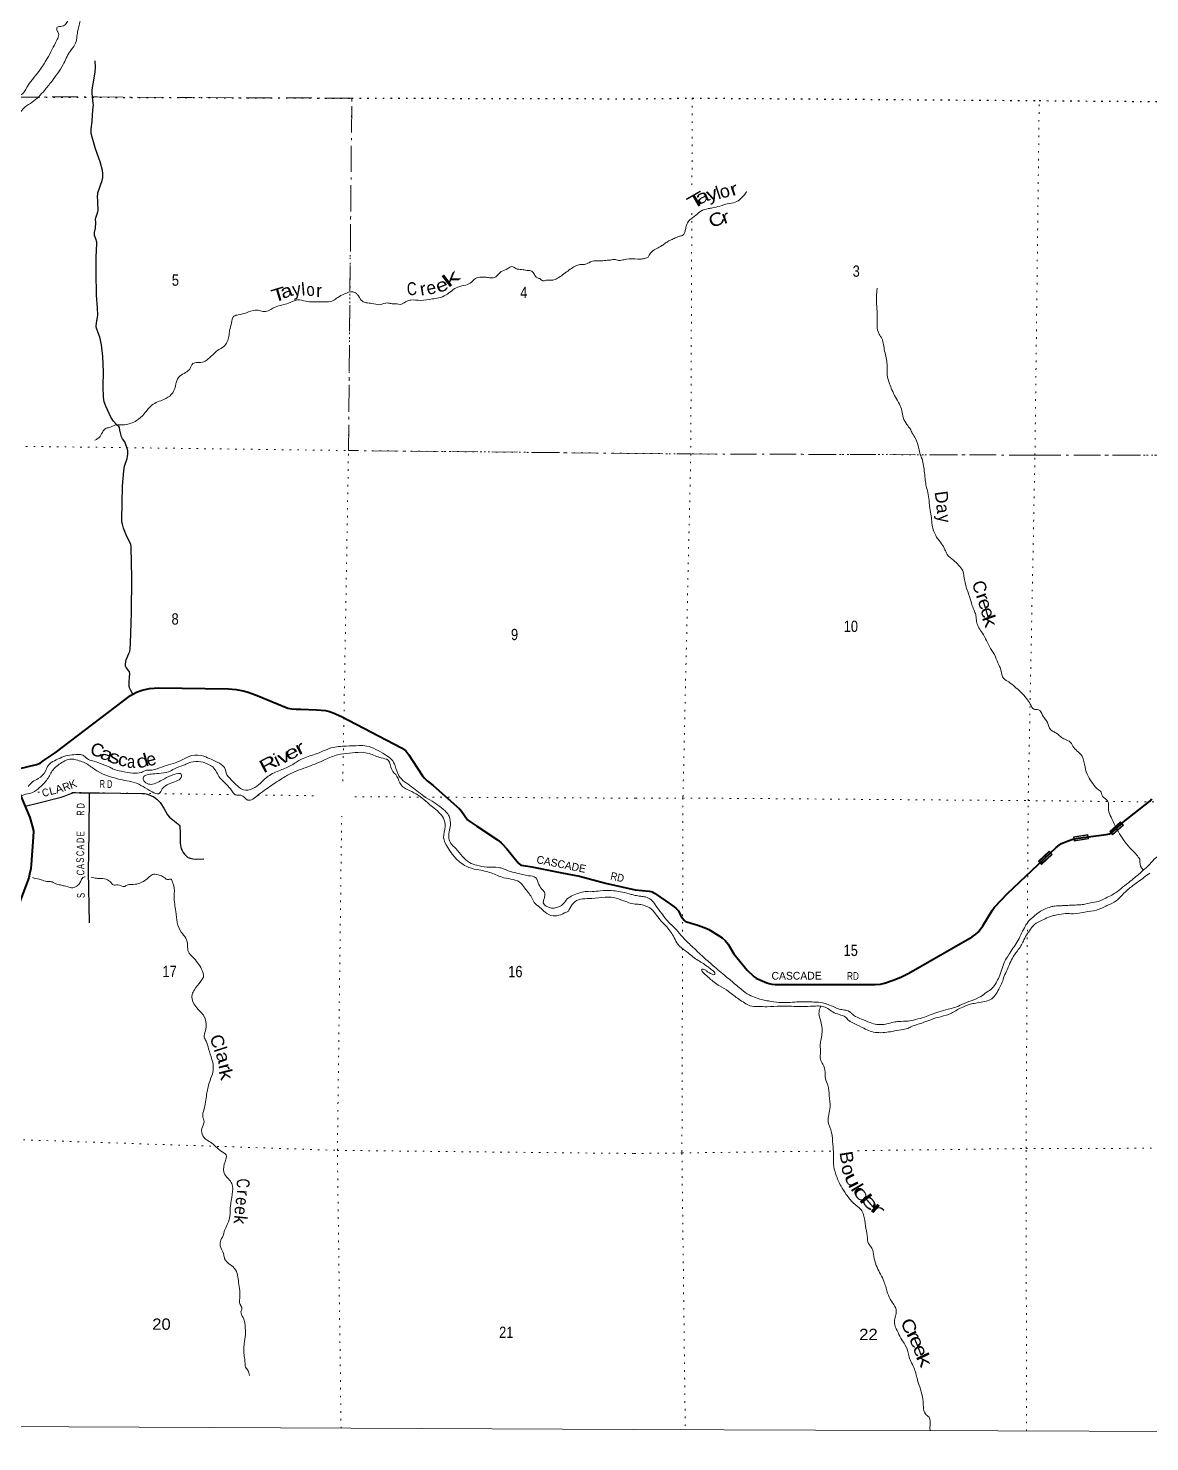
# Model space of a CAD drawing. Header units: feet. Extents: x -244583 to 4, y 367440 to 553773.
# Drawn here: x -101079 to -83724, y 367440 to 389306 of the extents above; entities that cross this region are included whole.
import ezdxf
from ezdxf.enums import TextEntityAlignment as Align

# ---------------------------------------------------------------- set-up
doc = ezdxf.new("R2010")
doc.units = ezdxf.units.FT
doc.header["$LTSCALE"] = 80
doc.linetypes.add('DOT_DASHED', pattern=[7.7, 5, -1.2, 0.3, -1.2])
doc.linetypes.add('DOTTED', pattern=[1.5, 0.3, -1.2])
for name, color, linetype, lineweight in [('26', 7, 'Continuous', 40), ('29', 7, 'Continuous', 25), ('39', 7, 'Continuous', 13), ('4', 7, 'Continuous', 13), ('44', 7, 'DOT_DASHED', 13), ('6', 7, 'DOTTED', 25), ('61', 7, 'Continuous', 13), ('7', 7, 'DOTTED', 13)]:
    doc.layers.add(name, color=color, linetype=linetype, lineweight=lineweight)
for name, color, linetype in [('27', 7, 'Continuous'), ('30', 7, 'Continuous'), ('41', 7, 'Continuous')]:
    doc.layers.add(name, color=color, linetype=linetype)

msp = doc.modelspace()

# ---------------------------------------------------------------- linework, layer by layer
at = {"layer": '26'}
for points in [[(-101359.83, 377820.75), (-100950.1, 377917.36), (-100892.63, 377939.61), (-100846.57, 377970.87), (-100661.52, 378096.33), (-99497.27, 378983.92), (-99405.93, 379037.61), (-99314.69, 379066.95), (-99201.85, 379091.02), (-99057.92, 379102.72), (-97982.07, 379087.62), (-97862.74, 379076.87), (-97752.26, 379056.96), (-97674.35, 379036.03), (-97537.03, 378984), (-97060.52, 378789.4), (-97000.22, 378778.36), (-96931.79, 378770.55), (-96863.03, 378770.88), (-96618.85, 378762.31), (-96481.23, 378750.13), (-96415.23, 378735.96), (-96358.78, 378715.57), (-96230.31, 378661.29), (-95300.68, 378175.2), (-95234.74, 378128.07), (-95187.64, 378068.38), (-95131.31, 377980.89), (-94980.43, 377742.82), (-94945.88, 377703.94), (-94908.2, 377666.24), (-94810.46, 377591.49), (-94404.27, 377231.11), (-94372.62, 377192.8), (-94279.13, 377062.46), (-94247.28, 377036.33), (-94134.83, 376963.95), (-93818.15, 376750.46), (-93760.62, 376706.45), (-93744.92, 376687.6), (-93674.31, 376609.5), (-93538.76, 376448.41), (-93487.46, 376386), (-93456.06, 376360.87), (-93444.84, 376358.5), (-93287.63, 376334.65), (-92823.57, 376241.18), (-92548.32, 376187.58), (-92145.69, 376082.36), (-91685.84, 375979.3)], [(-101359.83, 377820.75), (-101053.79, 377095.68), (-101016.82, 376965.93), (-100999.72, 376888.33), (-101000.5, 376793.93), (-101035.35, 376367.76), (-101037.4, 376310.25), (-101057.09, 376222.44), (-101071.95, 376162.59), (-101530.86, 374963.88)], [(-89358.15, 374513.44), (-87973.02, 374512.55), (-87891.33, 374518.58), (-87828.54, 374535.71), (-87695.69, 374580.97), (-87577.42, 374627.09), (-87450.31, 374690.09), (-86469.74, 375249.9), (-86414.04, 375290.51), (-86379.8, 375324.78), (-86306.66, 375418.34), (-86164.82, 375659.82), (-86128.37, 375707.97), (-85924.52, 375918.52), (-85170.85, 376631.89), (-85123.2, 376667.81), (-85087.06, 376692.56), (-84984.11, 376735.44), (-84912.03, 376759.18), (-84832.25, 376776.61), (-84399.48, 376833.6), (-84345.09, 376844.85), (-84308.94, 376865.79), (-84249.28, 376915.22), (-84135.19, 377025.45), (-83724.31, 377349.49), (-83693.48, 377384.54)], [(-91685.84, 375979.3), (-91468.49, 375957.23), (-91443.76, 375953.43), (-91423.78, 375946.76), (-91406.66, 375938.2), (-91385.73, 375926.78), (-91141.44, 375755.59)], [(-91141.44, 375755.59), (-91081.81, 375716.9), (-91055.13, 375695.11), (-91035.2, 375675.02), (-91017.12, 375651.23), (-90985.39, 375587.36), (-90955.29, 375537.96), (-90929.61, 375506.55), (-90915.34, 375494.18), (-90903.45, 375487.6), (-90803.01, 375458.29)], [(-90803.01, 375458.29), (-90732.19, 375437.63), (-90605.24, 375391.38), (-90546.26, 375364.73), (-90492.73, 375334.51), (-90338.89, 375233.38), (-90296.02, 375193.34), (-90249.47, 375136.29), (-90158.44, 374990), (-89952.62, 374735.54), (-89866.12, 374649.91), (-89846.14, 374631.83), (-89815.7, 374612.79), (-89760.03, 374586.32), (-89650.18, 374538.55), (-89614.04, 374527.13), (-89574.08, 374517.61), (-89522.31, 374513.55), (-89358.15, 374513.44)]]:
    msp.add_lwpolyline(points, dxfattribs=at)
at = {"layer": '29'}
for points in [[(-100064.88, 388502.01), (-100046.16, 388599.48), (-100045.22, 388626.57), (-100038.93, 388700.65), (-100043.37, 388802.46)], [(-99462.77, 379004.2), (-99498.71, 379074.3), (-99511.36, 379105.02), (-99514.88, 379128.92), (-99517.4, 379197.73), (-99511.86, 379266.36), (-99508.55, 379324.93), (-99513.17, 379352.54), (-99525.74, 379369.8), (-99563.02, 379419.15), (-99574.6, 379439.26), (-99576.21, 379461.9), (-99570.98, 379507.92), (-99562.42, 379538.44), (-99524, 379632.64), (-99505.95, 379666.91), (-99500.53, 379704.85), (-99498.29, 379791.83), (-99479.83, 380264.61), (-99478.1, 380802.47), (-99485.96, 381271.79), (-99486.08, 381296.6), (-99490.91, 381322.45), (-99562.39, 381469.62), (-99603.52, 381574.84), (-99621.31, 381636.73), (-99628.81, 381668.79), (-99630.02, 381699.61), (-99618.57, 382221.07), (-99601.17, 382461.33), (-99589.53, 382531.85), (-99548.51, 382652.28), (-99540.29, 382718.52), (-99539.93, 382767.36), (-99551.13, 382819.7), (-99571.8, 382879.27), (-99583.65, 382906.42), (-99621.59, 382957.01), (-99634.03, 382987.82), (-99663.14, 383090.71), (-99669.31, 383128.12), (-99675.79, 383143.1), (-99708.31, 383166.59), (-99720.67, 383179.8), (-99760.71, 383226.21), (-99803.04, 383290.81), (-99880.08, 383460.34), (-99901.63, 383529.75), (-99913.39, 383598.58), (-99917.87, 383762.48), (-99912.89, 383988.85), (-99926.93, 384230.75), (-99946.08, 384408.17), (-99970.29, 384525.25), (-99994.52, 384593.25), (-100022.69, 384664.37), (-100028.71, 384691.06), (-100025.36, 384751.66), (-100007.35, 384836.19), (-100002.81, 384866.73), (-100006.17, 384981.76), (-100024.06, 385178.31), (-100026.43, 385530.21), (-100027.2, 385770.87), (-100017.26, 385972.47), (-100020.16, 385999.22), (-100033.18, 386050.06), (-100051.58, 386100.75), (-100055.84, 386121.33), (-100053.39, 386147.72), (-100039.72, 386211.98), (-100031.66, 386302.8), (-100037.13, 386353.69), (-100034.19, 386371.61), (-100001, 386467.52), (-99999.37, 386486.11), (-100004.6, 386615.64), (-100006.42, 386716.85), (-100004, 386734.94), (-100001, 386758.4), (-99934.57, 386953.83), (-99925.11, 386996.89), (-99923.3, 387060.13), (-99929.18, 387107.39), (-99966.67, 387240.8), (-100036.93, 387441.4), (-100089.49, 387622.52), (-100103.98, 387676.22), (-100107.72, 387711.9), (-100105.79, 387752.11), (-100092.23, 387865.25), (-100085.8, 387974.3), (-100073.27, 388089.97), (-100071.46, 388118.88), (-100075.07, 388147.78), (-100085.95, 388243.25), (-100091.33, 388303.17), (-100089.53, 388342.91), (-100082.75, 388388.78), (-100064.88, 388502.01)], [(-101127.39, 377270.06), (-100917.56, 377321.57), (-100570.27, 377413.03), (-100521.32, 377426.58), (-100448.15, 377456.86), (-100386.86, 377480.2), (-100375.78, 377482.42), (-100349.72, 377481.31), (-100285.41, 377480.76), (-99973.85, 377476.88), (-99318.19, 377468.12), (-99280.75, 377466.33), (-99252.64, 377462.96), (-99232.83, 377457.64), (-99196.99, 377444.64), (-99134.5, 377417.9), (-99086.78, 377381.4), (-99037.56, 377326.79), (-98982.95, 377238.64), (-98922.61, 377136.21), (-98893.46, 377103.16), (-98843.52, 377059.65), (-98762.11, 376997.2), (-98745.3, 376978.5), (-98734.65, 376960.19), (-98726.82, 376856.89), (-98726.25, 376699.15), (-98716.4, 376638.83), (-98710.98, 376613.53), (-98698.42, 376587.32), (-98680.26, 376557.52), (-98658.58, 376530.42), (-98644.13, 376512.35), (-98613.86, 376484.35), (-98577.28, 376467.18), (-98531.64, 376458.28), (-98479.71, 376454.54), (-98362.07, 376456.58)], [(-100136.33, 377478.9), (-100142.15, 376863.71), (-100149.33, 376261.26), (-100136.46, 375468.29)]]:
    msp.add_lwpolyline(points, dxfattribs=at)
at = {"layer": '39'}
for points in [[(-101967.19, 387545.85), (-101829.32, 387723.98), (-101694.34, 387841.47), (-101567.12, 387981.31), (-101453.83, 388135.5), (-101402.19, 388215.7), (-101346.51, 388295.84), (-101303.82, 388315.49), (-101251.49, 388302.64), (-101185.13, 388283.53), (-101123.53, 388353.48), (-100905.14, 388653.88), (-100787.4, 388836.33), (-100708.58, 388980.88), (-100640.03, 389113.43), (-100608.67, 389187.84), (-100610.07, 389230.33), (-100633.75, 389269.09), (-100630.97, 389321.63), (-100553.98, 389338.79), (-100490.78, 389380.4), (-100457.57, 389442.64), (-100425.19, 389587.83), (-100341.46, 389792.99), (-100209.12, 390007.6), (-100119.88, 390174.25), (-100028.27, 390365.15), (-99949.8, 390485.43), (-99895.76, 390591.89), (-99838.5, 390641.67), (-99719.47, 390773.53), (-99619.76, 390966.34), (-99530.17, 391157.26), (-99459.13, 391322.14), (-99416.62, 391469.21), (-99405.37, 391689.52), (-99501.78, 392006.36), (-99575.97, 392183.34), (-99601.32, 392246.38), (-99625.34, 392260.87), (-99671.99, 392247.35), (-99702.15, 392255.85), (-99727.35, 392329.01), (-99734.29, 392407.98), (-99732.61, 392525.27), (-99721.59, 392729.4), (-99705.92, 392975.94), (-99661.18, 393418.27), (-99644.55, 393731.54), (-99619.84, 394044.71), (-99561.13, 394335.16), (-99543.88, 394551.34), (-99522.88, 394607.68), (-99499.44, 394692.31), (-99480.27, 394621.26), (-99435.65, 394634.81), (-99400.13, 394717.25), (-99383.07, 394779.72), (-99392.64, 394816.25), (-99418.08, 394873.23), (-99376.79, 394935.37), (-99286.2, 395055.49), (-99217.89, 395171.86), (-99077.53, 395382.32), (-98869.62, 395796.13), (-98583.44, 396316.07), (-98412.72, 396671.73), (-98233.49, 397057.62), (-97991.46, 397456.81), (-97761.04, 397750.98), (-97543.52, 397990.72), (-97311.99, 398222.18), (-97238.43, 398281.85), (-97205.36, 398333.99), (-97227.29, 398494.07), (-97246.94, 398672.33), (-97274.91, 398692.93), (-97343.13, 398724.2), (-97356.27, 398793.15), (-97314.58, 398883.6), (-97195.37, 399027.6), (-96999.01, 399200.88), (-96827.98, 399297.65), (-96665.84, 399337.91), (-96522.45, 399337.98), (-96471.51, 399369.64), (-96404.97, 399362.66), (-96344.75, 399337.57), (-96257.9, 399338.41), (-96157.32, 399310.74), (-96087.38, 399259.22)], [(-104464.28, 378923.31), (-104494.78, 379049.13), (-104509.25, 379166.64), (-104499.1, 379310.1), (-104495.92, 379390.96), (-104517.49, 379435.75), (-104539.76, 379432.01), (-104556.72, 379375.61), (-104561.2, 379345.33), (-104575.54, 379331.37), (-104588.91, 379384.14), (-104579.96, 379444.7), (-104542.4, 379529.13), (-104502.28, 379649.94), (-104479.03, 379722.43), (-104460.05, 379918.36), (-104456.19, 380045.73), (-104423.81, 380190.92), (-104386.1, 380285.46), (-104366.38, 380392.39), (-104349.09, 380471.04), (-104311.59, 380551.43), (-104286.19, 380631.98), (-104262.29, 380748.97), (-104238.16, 380882.13), (-104193.66, 381027.14), (-104136.87, 381184.13), (-104096.82, 381300.89), (-103986.55, 381525.92), (-103936.37, 381644.56), (-103847.48, 381786.95), (-103764.94, 381909.2), (-103630.96, 382097.5), (-103545.62, 382274.32), (-103461.33, 382517.9), (-103371.25, 382743.2), (-103316.42, 382904.25), (-103274.23, 383029.08), (-103265.67, 383202.9), (-103274.15, 383455.84), (-103273.78, 383621.69), (-103245.4, 383768.95), (-103213.98, 383847.4), (-103150.25, 383925.41), (-103120.64, 384018.04), (-103123.61, 384232.48), (-103113.23, 384673.26), (-103116.28, 384881.63), (-103069.86, 385160.11), (-103019.84, 385408.2), (-102944.89, 385704.5), (-102848.69, 385933.76), (-102686.4, 386265.27), (-102537.62, 386499.88), (-102368.73, 386728.15), (-102147.67, 386933.45), (-101948.76, 387143.11), (-101795.03, 387300.79), (-101639.07, 387472.6), (-101462.4, 387680.54), (-101338.99, 387836.62), (-101230.05, 387968.62), (-101131.45, 388084.58), (-101017.24, 388161.9), (-100828.81, 388345.41), (-100715.72, 388485.44), (-100540.34, 388743.96), (-100434.48, 388942.75), (-100356.13, 389054.95), (-100314.85, 389256.64), (-100284.81, 389379.61), (-100229.89, 389546.73), (-100153.53, 389660.98), (-100056.79, 389787.08), (-99963.81, 389933.46), (-99868.4, 390108.12), (-99774.22, 390337.41), (-99674.65, 390520.1), (-99566.6, 390731), (-99460.51, 390945.96), (-99390.76, 391161.43), (-99326.81, 391395.17), (-99256.89, 391622.77), (-99241.95, 391818.76), (-99269.82, 391987.01), (-99331.01, 392084.93), (-99431.34, 392270.35), (-99480.83, 392479.36), (-99505.34, 392740.6), (-99494.57, 393068.11), (-99461.22, 393280.03)], [(-91645.61, 385736.1), (-91577.37, 385738.38), (-91528.75, 385750.07), (-91496.31, 385759.88), (-91467.66, 385798.05), (-91428.77, 385850.27), (-91353.53, 385898.12), (-91274.26, 385943.91), (-91221.35, 385981.85), (-91164.44, 386015.71), (-91099.45, 386047.48), (-91038.53, 386077.26), (-90989.88, 386090.97), (-90947.28, 386106.76), (-90922.71, 386140.91), (-90908.1, 386191.34), (-90891.27, 386261.96), (-90868.59, 386310.29), (-90805.37, 386370.38), (-90754.46, 386410.37), (-90670.97, 386476.34), (-90555.37, 386515.73), (-90488.55, 386527.26), (-90379.14, 386554.57), (-90223.07, 386597.64), (-90111.63, 386624.94), (-90038.29, 386686.96), (-89995.43, 386731.06), (-89962.64, 386779.3)], [(-91645.61, 385736.1), (-91823.18, 385734.67), (-91898.15, 385717.49), (-91944.65, 385714.08), (-92007.01, 385731.11), (-92067.75, 385719.8), (-92120.31, 385716.47), (-92209.26, 385709.6), (-92290.03, 385710.7), (-92405.58, 385679.92), (-92470.6, 385652.49), (-92511.01, 385651.02), (-92575.74, 385643.81), (-92653.05, 385604.42), (-92730.56, 385550.87), (-92810.17, 385491.28), (-92887.66, 385439.75), (-92962.8, 385410.43), (-93063.81, 385407.77), (-93114.44, 385398.35), (-93164.42, 385433.41), (-93208.63, 385448.17), (-93246.27, 385499.25), (-93285.95, 385548.34), (-93364.52, 385561.54), (-93441.1, 385572.7), (-93535.76, 385590.18), (-93595.93, 385619.31), (-93656.97, 385587.79), (-93758.59, 385542.65), (-93842.54, 385462.9), (-93933.66, 385445.94), (-94014.28, 385457.15), (-94070.84, 385455.9), (-94155.93, 385436.84), (-94221.42, 385377.06), (-94304.84, 385333.7), (-94430.49, 385303.05), (-94614.01, 385180.16), (-94729.77, 385135.22), (-94824.93, 385118.32), (-95009.02, 385096.56), (-95158.37, 385102.64), (-95219.2, 385085.27), (-95300.67, 385037.84), (-95399.51, 385045.26), (-95462.11, 385046.11), (-95516.48, 385056.97), (-95640.05, 385030.34), (-95760.93, 385050.19), (-95849.65, 385059.5), (-95907.89, 385082.54), (-95969.28, 385166.3), (-96001.06, 385203.14), (-96055.23, 385228.15), (-96186.97, 385195.57), (-96288.71, 385142.35), (-96360.1, 385092.76), (-96566.34, 385075.35), (-96782.32, 385082.34), (-96911.25, 385104.33), (-97049.31, 385053.63), (-97258.18, 384993.78), (-97325.36, 384956.27), (-97408.61, 384925.04), (-97565.81, 384947.42), (-97703.74, 384904.8), (-97829.39, 384874.16), (-97896.37, 384850.8), (-97934.2, 384748.17), (-97962.08, 384635.28), (-97975.56, 384540.41), (-98050.49, 384385.69), (-98152.41, 384320.34), (-98201.54, 384274.49), (-98295.64, 384190.82), (-98360.89, 384147.22), (-98462.02, 384136.46), (-98530.93, 384119.2), (-98580.61, 384034.93), (-98643.99, 383981.19), (-98735.69, 383923.79), (-98789.65, 383823.39), (-98800.53, 383768.93), (-98864.98, 383640.37), (-98981.18, 383565.1), (-99164.21, 383476.58), (-99283.26, 383342.69), (-99403.93, 383237.14), (-99588.63, 383172.92), (-99728.01, 383170.78)], [(-87940.61, 385284.65), (-87952.65, 385074.45), (-87941.86, 384928.75), (-87941.33, 384766.96), (-87940.23, 384665.84), (-87908.75, 384572.53), (-87880.85, 384527.79), (-87859.01, 384485.12), (-87839.69, 384387.88), (-87820.4, 384286.59), (-87797.09, 384183.24), (-87787.97, 384075.98), (-87785.16, 383942.48), (-87752.04, 383806.69), (-87712.46, 383713.31), (-87658.92, 383599.57), (-87597.24, 383491.83), (-87559.77, 383390.38), (-87538.52, 383283.01), (-87482.9, 383175.32), (-87430.96, 383108.11), (-87399.21, 383043.11), (-87347.43, 382957.71), (-87298.27, 382807.61), (-87274.89, 382712.35), (-87247.22, 382643.35), (-87225.91, 382542.04), (-87208.76, 382428.64), (-87197.67, 382315.29), (-87182.36, 382222.13), (-87156.97, 382124.83), (-87137.89, 382001.3), (-87123.13, 381847.47), (-87101.92, 381736.05), (-87090.87, 381618.66), (-87021.79, 381436.03), (-86943.9, 381332.19), (-86892.2, 381238.69), (-86856.46, 381167.59), (-86762.29, 381075.73), (-86682.1, 381002.2), (-86618.24, 380912.64), (-86587.31, 380758.67), (-86552.11, 380628.92), (-86502.93, 380480.85), (-86463.64, 380357.13), (-86428.07, 380267.83), (-86410.52, 380196.89), (-86399.23, 380105.79), (-86367.56, 380032.7), (-86313.74, 379949.3), (-86250.12, 379833.45), (-86186.54, 379711.54), (-86110.9, 379583.45), (-86061.5, 379459.64), (-86033.74, 379400.74), (-86012.34, 379309.54), (-85980.59, 379244.54), (-85906.26, 379193.31), (-85811.92, 379119.65), (-85719.68, 379037.92), (-85631.66, 378936.01), (-85571.78, 378852.55), (-85519.95, 378773.21), (-85445.23, 378764.44), (-85381.34, 378676.9), (-85307.57, 378565.01), (-85256.04, 378453.32), (-85203.78, 378420.48), (-85151.5, 378389.67), (-85087.32, 378334.49), (-85016.88, 378299.47), (-84936.54, 378242.12), (-84912.68, 378199.43), (-84844.63, 378123.99), (-84770.57, 378044.45), (-84725.62, 377876.19), (-84678.38, 377736.23), (-84604.65, 377620.29), (-84516.58, 377524.44), (-84486.44, 377503.94), (-84454.79, 377428.83), (-84376.64, 377353.3), (-84359.71, 377215.63), (-84322.34, 377102.04), (-84258.9, 376965.97), (-84189.25, 376846.03), (-84107.54, 376717.88), (-84003.51, 376599.64), (-83927.43, 376518.06), (-83875.49, 376450.85)], [(-99728.01, 383170.78), (-99821.47, 383131.6), (-99888.42, 383110.27), (-99944.07, 383032.15), (-99999.63, 382960.09), (-100048.44, 382936.49)], [(-102034.38, 376992.95), (-101948.15, 377090.88), (-101792.9, 377214.16), (-101709.5, 377255.5), (-101599.8, 377300.52), (-101500.61, 377317.37), (-101362.76, 377353.92), (-101244.86, 377406.91), (-101114.91, 377455.7), (-101011.5, 377484.63), (-100899.29, 377564), (-100784.41, 377687.83), (-100695.47, 377834.27), (-100617.66, 377908.04), (-100540.21, 377957.55), (-100436.62, 377998.61), (-100311.65, 377982.74), (-100145.11, 377907.66), (-99997.13, 377806.53), (-99838.58, 377737.62), (-99591.14, 377671.54), (-99440.14, 377639.14), (-99301.73, 377574.55), (-99163.52, 377495.8), (-99050.8, 377469.99), (-99005.36, 377540.16), (-98897.21, 377617.57), (-98789.56, 377660.59), (-98714.07, 377714.17), (-98705.5, 377748.44), (-98938.24, 377713.19), (-99058.3, 377650.11), (-99157.82, 377611.01), (-99236.45, 377620.18), (-99300.13, 377685.77), (-99297.58, 377722.14), (-99260.8, 377751.98), (-99177.76, 377769.05), (-99060.48, 377779.58), (-98908.67, 377803.8), (-98817.11, 377851.09), (-98674.96, 377905.78), (-98601.8, 377937.15), (-98447.92, 377965.38), (-98301.11, 377922.93), (-98224.99, 377879.41), (-98163.57, 377797.67), (-98114.31, 377712.05), (-98030.7, 377627.98), (-97949.2, 377537.88), (-97851.64, 377441.48), (-97787.03, 377440.6), (-97683.08, 377366.37), (-97520.39, 377445.05), (-97393.81, 377540.41), (-97181.76, 377681.11), (-97024.92, 377774.03), (-96744.65, 377883.47), (-96482.56, 377993.16), (-96291.69, 378065.39), (-96105.53, 378091.16), (-95929.63, 378104.94), (-95802.69, 378085), (-95615.82, 378019.75), (-95511.33, 377983.94), (-95452.85, 377837.52), (-95373.57, 377733.28), (-95308.84, 377600.93), (-95144.73, 377497.56), (-94898.8, 377326.33), (-94824.99, 377262.62), (-94723.27, 377174.26), (-94653.86, 377086.34), (-94625.44, 376956.51), (-94652.08, 376789), (-94587.67, 376634.4), (-94518.48, 376530.31), (-94405.09, 376411.45), (-94303.1, 376341.29), (-94132.18, 376290.41), (-93912.8, 376238.88), (-93719.99, 376165.45), (-93454.6, 376082.95), (-93395.14, 376005.28), (-93292.13, 375866.34), (-93248.9, 375782.82), (-93161.17, 375704.76), (-93079.44, 375630.84), (-92957.06, 375574.55), (-92839.66, 375593.18), (-92719.69, 375650.19)], [(-91686.18, 375891.11), (-91746.63, 375907.93), (-91885.48, 375942.19), (-91996.26, 375961.91), (-92107.26, 375967.47), (-92260.85, 375959.45), (-92382.17, 375948.97), (-92485.17, 375948.36), (-92580.51, 375919.32), (-92678.03, 375878.18), (-92753.61, 375818.53), (-92809.15, 375748.5), (-92888.51, 375707.11), (-92959.38, 375693.92), (-93037.86, 375713.19), (-93089.89, 375746.26), (-93109.64, 375776.87), (-93098.82, 375827.29), (-93085.86, 375885.77), (-93085.28, 375926.21), (-93116.91, 375973.16), (-93176.26, 376058.92), (-93225.22, 376164.76), (-93339.88, 376196.67), (-93517.03, 376235.49), (-93649.79, 376271.69), (-93734.1, 376307.23), (-93796.49, 376322.24), (-93982.19, 376328.82), (-94139.3, 376357.26), (-94249.73, 376401.24), (-94357.45, 376493.72), (-94462.72, 376616.52), (-94544.22, 376706.62), (-94571.2, 376795.98), (-94566, 376876.82), (-94546.34, 376979.7), (-94566.6, 377115.49), (-94681.84, 377246.51), (-94797.79, 377328.99), (-94929.94, 377407.66), (-95145.67, 377572.41), (-95343.14, 377742.98), (-95401.53, 377895.47), (-95456.64, 377995.33), (-95558.56, 378069.53), (-95700.78, 378150.36), (-95837.35, 378202.79), (-95962.47, 378208.54), (-96158.47, 378201.1), (-96391.13, 378171.92), (-96640.93, 378074.2), (-96850.01, 378000.2), (-97004.83, 377907.25), (-97177.61, 377828.71), (-97366.79, 377734.21), (-97487.45, 377628.66), (-97605.81, 377543.3), (-97745.42, 377524.98), (-97815.57, 377562.35), (-97937.04, 377681.31), (-98018.28, 377789.62), (-98029.64, 377842.36), (-98121.17, 377936.65), (-98249.55, 377997.06), (-98359.96, 378043.06), (-98545.6, 378053.69), (-98677.63, 378000.88), (-98801.63, 377943.92), (-98941.59, 377901.33), (-99085.7, 377850.72), (-99164.77, 377829.55), (-99255.69, 377826.74), (-99328.84, 377795.38), (-99458.26, 377782.99), (-99639.6, 377811.76), (-99760.28, 377845.77), (-99814.42, 377872.8), (-99977.06, 377937.72), (-100081.59, 377971.51), (-100163.93, 378002.97), (-100235.77, 378062.61), (-100312.41, 378069.72), (-100437.71, 378063.34), (-100557.36, 378028.57), (-100673.24, 377975.54), (-100765.11, 377906.01), (-100812.89, 377813.62), (-100923.58, 377699.85), (-101011.16, 377648.46), (-101078.84, 377576.57)], [(-91686.18, 375891.11), (-91601.32, 375878.08), (-91526.62, 375867.29), (-91440.11, 375822.02), (-91372.1, 375742.53), (-91280.27, 375616.31), (-91200.36, 375512.45), (-91048.14, 375357.38), (-90950.13, 375243.24), (-90811.9, 375106.49), (-90627.49, 374934.94), (-90459.04, 374785.78), (-90250.39, 374611.99), (-90077.88, 374464.82), (-89951.43, 374366.6), (-89838.69, 374315.02), (-89671.34, 374266.99), (-89578.48, 374251.98), (-89422.98, 374234.39), (-89149.97, 374244.04), (-88919.52, 374241.94), (-88786.2, 374230.62), (-88701.56, 374201.54), (-88610.91, 374166.33), (-88530.35, 374133.24), (-88445.58, 374118.32), (-88377.06, 374095.45), (-88336.91, 374064.75), (-88274.67, 374017.67), (-88186.08, 373978.44), (-88051.12, 373924.64), (-87946.27, 373895.37), (-87877.56, 373892.72), (-87790.52, 373904.06), (-87691.23, 373929.45), (-87606.22, 373940.81), (-87464.64, 373947.61), (-87349.2, 373970.83), (-87209.34, 374010), (-87105.88, 374049.5), (-86988.26, 374088.88), (-86844.35, 374130.03), (-86740.98, 374159.43), (-86629.39, 374202.9), (-86485.31, 374262.26), (-86337.11, 374329.67), (-86245.55, 374393.55), (-86166.15, 374453.49), (-86102.71, 374537.85), (-86055.36, 374630.44), (-86011.83, 374747.34), (-85970.32, 374864.25), (-85904.62, 374974.87), (-85841.04, 375073.39), (-85773.42, 375171.86), (-85719.86, 375280.58), (-85662.24, 375391.28), (-85612.96, 375473.74), (-85529.32, 375555.89), (-85466.15, 375609.92), (-85354.34, 375677.66), (-85256.97, 375713.17), (-85190.14, 375726.72), (-85143.62, 375728.32), (-85072.82, 375733.74), (-84989.9, 375737.03), (-84896.86, 375742.25), (-84811.92, 375745.52), (-84728.93, 375756.9), (-84641.8, 375778.35), (-84518.29, 375799.47), (-84428.99, 375837.08), (-84333.52, 375886.77), (-84252.23, 375932.54), (-84146.34, 376016.51), (-84024.18, 376110.45), (-83851, 376256.49), (-83722.53, 376376.66), (-83628.63, 376474.9), (-83477.95, 376592.84), (-83353.24, 376743.37), (-83220.18, 376924.16), (-83107.58, 377076.83), (-83037.65, 377207.64), (-83000.13, 377330.66), (-82984.79, 377459.94), (-83005.46, 377630), (-83014.71, 377723.11), (-83052.26, 377816.47), (-83075.67, 377909.71), (-83078.93, 377994.67)], [(-83875.49, 376450.85), (-83850.44, 376317.16), (-83830.43, 376294.73), (-83821.06, 376283.44)], [(-101014.05, 376168.74), (-100986.16, 376159.5), (-100881.52, 376133.8), (-100789.02, 376106.24), (-100718.38, 376103.25), (-100674.28, 376080.4), (-100624.1, 376059.49), (-100577.74, 376052.79), (-100521.41, 376037.86), (-100475.12, 376027.12), (-100388.56, 376007.73), (-100309.18, 376051.15), (-100272.13, 376099.18), (-100247.12, 376153.45), (-100218.53, 376175.31), (-100200.6, 376179.07)], [(-100104.38, 376171.04), (-100022.91, 376156.46), (-99950.26, 376153.44), (-99851.61, 376131.87), (-99793.73, 376084.56), (-99765.9, 376053.84), (-99693.15, 376056.89), (-99594.63, 376027.23), (-99547.84, 376050.86), (-99422.45, 376063.31), (-99331.18, 376090.38), (-99257.88, 376131.85), (-99188.3, 376195.62), (-99155.71, 376215.41), (-99068.97, 376208.15), (-99002.66, 376185), (-98966.64, 376162.26), (-98918.56, 376135.31), (-98867.97, 376142.71), (-98846.37, 376099.94), (-98825.03, 376038.97), (-98821.31, 375877.11), (-98796.42, 375642.15), (-98772.62, 375471.93), (-98712.15, 375323.46), (-98640.81, 375229.45), (-98614.17, 375115.82), (-98601.46, 375016.54), (-98535.94, 374938.79), (-98454.5, 374844.63), (-98397.26, 374752.84), (-98368.78, 374627.05), (-98410.09, 374562.89), (-98506.88, 374432.74), (-98542.28, 374358.39), (-98514.06, 374214.4), (-98452.67, 374130.64), (-98351.44, 374007.9), (-98326.62, 373908.46), (-98338.32, 373797.37), (-98355.9, 373698.51), (-98326.48, 373637.43), (-98287.82, 373517.57), (-98235.64, 373355.05), (-98215.49, 373211.17), (-98275.09, 372999.62), (-98318.18, 372812.1), (-98359.98, 372574.01), (-98379.58, 372475.17), (-98358.53, 372393.98), (-98392.44, 372283.2), (-98375.87, 372171.73), (-98236.11, 372060.61)], [(-91686.72, 375753.48), (-91638.84, 375755.07), (-91556.11, 375738.14), (-91433.34, 375678.38), (-91391.3, 375633.5), (-91317.42, 375533.74), (-91199.34, 375403.24), (-91081.6, 375236.35), (-91027.93, 375136.77), (-90907.59, 375032.54), (-90753.04, 374911.82), (-90592.25, 374809.24), (-90538.04, 374768.3), (-90491.87, 374733.5), (-90465.79, 374711.02), (-90451.96, 374676.52), (-90460.14, 374666.48), (-90508.54, 374679.05), (-90558.85, 374703.78), (-90594.98, 374732.42), (-90623.15, 374746.83), (-90649.39, 374751.12), (-90657.59, 374739.06), (-90627.7, 374692.27), (-90537.49, 374608.54), (-90380.88, 374491.85), (-90240.16, 374405.63), (-90081.56, 374284.87), (-89995.14, 374229.49), (-89910.65, 374184.23), (-89791.48, 374173.03), (-89645.95, 374169.69), (-89439.67, 374177.92), (-89162.75, 374173.38), (-88972.7, 374175.69), (-88869.55, 374180.82), (-88788.74, 374174.02), (-88706.16, 374140.91), (-88629.81, 374089.66), (-88527.09, 374048.28), (-88432.45, 374006.97), (-88380.36, 373955.94), (-88295.89, 373908.66), (-88146.95, 373836.53), (-88048.31, 373791.14), (-87947.42, 373770), (-87824.09, 373770.9), (-87704.66, 373788.01), (-87571.02, 373811.06), (-87467.71, 373834.39), (-87402.72, 373866.16), (-87329.71, 373891.78), (-87250.63, 373917.35), (-87124.87, 373962.72), (-87003.19, 374004.08), (-86828.88, 374053.05), (-86755.76, 374090.81), (-86639.94, 374154.46), (-86552.68, 374190.07), (-86483.75, 374211.69), (-86392.62, 374229.06), (-86277.19, 374250.25), (-86189.99, 374279.79), (-86116.6, 374345.86), (-86061.17, 374438.38), (-86015.9, 374524.92), (-85984.74, 374615.64), (-85941.34, 374718.38), (-85898.02, 374813.03), (-85848.5, 374921.78), (-85805.43, 374988.13), (-85758.35, 375052.41), (-85707.1, 375128.79), (-85670.01, 375205.3), (-85616.58, 375299.86), (-85555.12, 375388.28), (-85506.1, 375442.43), (-85388.24, 375508.09), (-85290.79, 375553.72), (-85229.94, 375575.41), (-85163.1, 375588.96), (-85025.44, 375609.95), (-84902.13, 375608.83), (-84728.04, 375633.53), (-84547.83, 375664.25), (-84385.47, 375733.55), (-84243.28, 375807.08), (-84151.48, 375897.25), (-84043.41, 375997.38), (-83896.84, 376107.27), (-83723.81, 376237.14)], [(-92719.69, 375650.19), (-92692.71, 375700.39), (-92622.72, 375792.47), (-92357.44, 375843.46), (-92151.17, 375862.89), (-92058.26, 375863.65), (-91907.36, 375825.18), (-91786.85, 375779.04), (-91686.72, 375753.48)], [(-88813.88, 374178.21), (-88825.32, 374154.13), (-88842.32, 374063.28), (-88820.96, 373968.04), (-88797.67, 373862.67), (-88796.71, 373747.4), (-88813.83, 373644.42), (-88822.6, 373569.67), (-88817.47, 373468.51), (-88818.49, 373357.3), (-88780.81, 373278.09), (-88747.54, 373158.47), (-88742.37, 373061.36), (-88706.95, 372955.88), (-88682.18, 372791.85), (-88671.63, 372619.86), (-88698.04, 372385.52), (-88646.97, 372223.28), (-88628.47, 372037.06), (-88615.69, 371887.3), (-88619.07, 371739.7), (-88580.19, 371571.5), (-88500.95, 371394.85), (-88419.24, 371266.7), (-88313.31, 371134.29), (-88190.97, 371028.02), (-88153.27, 370950.83), (-88122.5, 370778.66), (-88095.6, 370626.74), (-88074.48, 370505.22), (-88022.57, 370433.97), (-87993.4, 370308.32), (-87956.29, 370166.42), (-87849.14, 369947.05), (-87790.1, 369772.6), (-87738.73, 369642.7), (-87666.96, 369532.85), (-87647.33, 369469.98), (-87660.27, 369381.12), (-87669.57, 369249.76), (-87618.12, 369127.95), (-87560.52, 369016.21), (-87512.66, 368944.99), (-87457.44, 368794.84), (-87431.96, 368707.65), (-87384.35, 368608.13), (-87325.36, 368427.61), (-87284.2, 368287.7), (-87241.08, 368139.68), (-87226.43, 367973.73), (-87195.02, 367872.33), (-87138.92, 367817.22), (-87123.94, 367687.66), (-87122.51, 367622.93), (-87119.97, 367610.27)], [(-98236.11, 372060.61), (-98154.4, 371984.66), (-98102.55, 371939.45), (-98018.65, 371875.61), (-98044.95, 371732.36), (-98037.12, 371574.49), (-97928.08, 371433.45), (-97922.39, 371267.52), (-97951.32, 371081.84), (-97968.37, 370879.81), (-98035.31, 370718.92), (-98075.36, 370602.16), (-98110.91, 370517.69), (-98088.11, 370418.27), (-98053.02, 370330.82), (-98039.79, 370267.94), (-97890.36, 370126.35), (-97839.47, 370014.41), (-97822.87, 369904.96), (-97806.56, 369775.3), (-97803.66, 369696.37), (-97799.53, 369562.83), (-97772.11, 369503.8), (-97787.03, 369449.39), (-97753.95, 369361.97), (-97720.06, 369191.61), (-97719.41, 369096.54), (-97735.55, 368957.2), (-97745.02, 368860.25), (-97736.36, 368761.02), (-97725.47, 368675.93), (-97714.54, 368592.85), (-97676.97, 368537.73), (-97655.78, 368466.65)]]:
    msp.add_spline(points, degree=3, dxfattribs=at)
at = {"layer": '4'}
msp.add_lwpolyline([(-242556.67, 552939.06), (-212238.1, 552626.27), (-181919.12, 552355.18), (-151599.78, 552125.8), (-121280.17, 551938.12), (-90960.33, 551792.15), (-60640.31, 551687.89), (-30320.19, 551625.32), (0, 551604.47), (0, 367439.54), (-30573.52, 367460.57), (-61146.96, 367523.64), (-91720.3, 367628.79), (-122293.46, 367775.97), (-152866.39, 367965.22), (-183439.04, 368196.52), (-214011.33, 368469.88), (-244583.22, 368785.28)], close=True, dxfattribs=at)
msp.add_lwpolyline([(-242556.67, 552939.06), (-212238.1, 552626.27), (-181919.12, 552355.18), (-151599.78, 552125.8), (-121280.17, 551938.12), (-90960.33, 551792.15), (-60640.31, 551687.89), (-30320.19, 551625.32), (0, 551604.47), (0, 367439.54), (-30573.52, 367460.57), (-61146.96, 367523.64), (-91720.3, 367628.79), (-122293.46, 367775.97), (-152866.39, 367965.22), (-183439.04, 368196.52), (-214011.33, 368469.88), (-244583.22, 368785.28)], close=True, dxfattribs=at)
at = {"layer": '44'}
msp.add_line((-100007.72, 388243.44), (-98676.86, 388234.34), dxfattribs=at)
for points in [[(-110066.02, 377671.08), (-109545.14, 377865.28), (-109529.74, 379392.32), (-109509.87, 380248.72), (-106819.49, 380226.55), (-106751.93, 382878.35), (-106851.81, 388282.02), (-101327.07, 388242.99), (-100007.72, 388243.44)], [(-91657.99, 382728.87), (-96122.9, 382773.67), (-96072.63, 388225.85), (-98676.86, 388234.34)], [(-91657.99, 382728.87), (-90826.22, 382721.06), (-85500.12, 382702.67), (-80194.11, 382698.6), (-74875.69, 382724.75), (-74915.1, 379495.66), (-74925.88, 378537.43), (-74926.37, 377381.33), (-74949.09, 375834.11), (-74957.14, 375286.47), (-74976.34, 374022.33), (-74987.13, 373243.35), (-74993.66, 372800.79), (-74997.88, 372511.34), (-75006.19, 371945.15), (-75076.37, 367566.33)]]:
    msp.add_lwpolyline(points, dxfattribs=at)
at = {"layer": '6'}
for points in [[(-100929.27, 388241.69), (-96072.63, 388225.85), (-91635.34, 388215.76)], [(-91635.34, 388215.76), (-90802.37, 388226.48), (-85434.01, 388187.49), (-80108.15, 388142.81), (-74808.42, 388114.54), (-74029.24, 388108.63)]]:
    msp.add_lwpolyline(points, dxfattribs=at)
at = {"layer": '61'}
for p, q in [((-84342.82, 376877.92), (-84174.85, 377027.61)), ((-84174.85, 377027.61), (-84129.94, 376977.22)), ((-84902.18, 376799.54), (-84679.6, 376832.48)), ((-84679.6, 376832.48), (-84669.72, 376765.7)), ((-85443.39, 376420.32), (-85279.78, 376574.78)), ((-85279.78, 376574.78), (-85233.44, 376525.7))]:
    msp.add_line(p, q, dxfattribs=at)
for points in [[(-84175.5, 377016.31), (-84331.51, 376877.27), (-84297.26, 376838.83), (-84141.24, 376977.87)], [(-84893.09, 376792.79), (-84686.34, 376823.39), (-84678.8, 376772.44), (-84885.55, 376741.85)], [(-85280.1, 376563.47), (-85432.07, 376419.99), (-85396.71, 376382.54), (-85244.74, 376526.02)]]:
    msp.add_lwpolyline(points, close=True, dxfattribs=at)
for points in [[(-84669.72, 376765.7), (-84892.3, 376732.77), (-84902.18, 376799.54)], [(-84129.94, 376977.22), (-84297.92, 376827.53), (-84342.82, 376877.92)], [(-85233.44, 376525.7), (-85397.04, 376371.24), (-85443.39, 376420.32)]]:
    msp.add_lwpolyline(points, dxfattribs=at)
at = {"layer": '7'}
for p, q in [((-90802.37, 388226.48), (-90808.58, 386793.04)), ((-100906.98, 377489.51), (-101004.2, 377490.8)), ((-97860.35, 377449.19), (-100501.42, 377484.14)), ((-96664.3, 377433.36), (-97520.89, 377444.7)), ((-91680, 377395.63), (-96084.94, 377417.36))]:
    msp.add_line(p, q, dxfattribs=at)
for points in [[(-96210.7, 377659.76), (-96122.9, 382773.67), (-96072.63, 388225.85)], [(-85629.5, 367604.5), (-85638.23, 371975.7), (-85605.39, 377357.7), (-85500.12, 382702.67), (-85434.01, 388187.49)], [(-90810.09, 386443.45), (-90826.22, 382721.06), (-90947.46, 377398.47), (-90953.59, 375246.92)], [(-103331.47, 382859.95), (-101354.4, 382841.06), (-96122.9, 382773.67), (-91657.99, 382728.87)], [(-63925.9, 382737.92), (-66531.34, 382746.62), (-69369.37, 382741.17), (-74875.69, 382724.75), (-80194.11, 382698.6), (-85500.12, 382702.67), (-90826.22, 382721.06), (-91657.99, 382728.87)], [(-91680, 377395.63), (-90947.46, 377398.47), (-85605.39, 377357.7), (-80277.6, 377302.89), (-74926.37, 377381.33), (-69413.42, 377460.37), (-63978.34, 377422.82), (-61287.65, 377451.79)], [(-96238, 367647.9), (-96295, 371947.13), (-96228.6, 377117.96)], [(-90954.1, 375069.71), (-90963.1, 371907.14), (-90911.29, 367625.47)], [(-113436.72, 372361.16), (-112370.45, 372340.58), (-106996.35, 372218.66), (-101633.96, 372125.21), (-96295, 371947.13), (-91702.68, 371898.58)], [(-88246.54, 371942.12), (-85638.23, 371975.7), (-80342.19, 371985.87), (-75006.19, 371945.15)], [(-91702.68, 371898.58), (-90963.1, 371907.14), (-88577.74, 371937.85)]]:
    msp.add_lwpolyline(points, dxfattribs=at)

# ---------------------------------------------------------------- texts
at = {"layer": '27'}
for rotation, p in [(348.612, (-93222.04, 376392.84)), (0.149, (-89576.71, 374587.79))]:
    msp.add_text('CASCADE', height=120, rotation=rotation, dxfattribs=at).set_placement(p)
for rotation, width, p in [(347.368, 0.9, (-92076.94, 376138.69)), (0.278, 0.8, (-88409.45, 374584.95))]:
    msp.add_text('RD', height=120, rotation=rotation, dxfattribs=dict(at, width=width)).set_placement(p)
at = {"layer": '30'}
for s, rotation, width, p in [('K', 20.673, 1.05, (-100367.71, 377556.67)), ('R', 358.741, 0.65, (-99933.46, 377556.02)), ('D', 358.741, 0.65, (-99820.1, 377553.53)), ('C', 14.754, 0.9, (-100797.73, 377425.52)), ('L', 14.754, 1.1, (-100691.28, 377453.56)), ('A', 17.205, 1.1, (-100583.82, 377482.33)), ('D', 89.458, 0.65, (-100208.23, 377278.01)), ('R', 89.458, 0.65, (-100209.3, 377164.63)), ('D', 89.317, 0.65, (-100211.73, 376741.17)), ('E', 89.317, 0.7, (-100210.48, 376843.51)), ('C', 89.317, 0.65, (-100214.17, 376540.22)), ('A', 89.317, 0.75, (-100210.85, 376638.56)), ('S', 89.317, 0.7, (-100215.44, 376434.83)), ('A', 89.792, 0.75, (-100211.52, 376338.07)), ('C', 87.799, 0.7, (-100210.25, 376241.97)), ('S', 90.93, 0.7, (-100205.44, 375891.2))]:
    msp.add_text(s, height=120, rotation=rotation, dxfattribs=dict(at, width=width)).set_placement(p, align=Align.CENTER)
msp.add_text('R', height=120, rotation=20.506, dxfattribs=at).set_placement((-100469.34, 377519.22), align=Align.CENTER)
at = {"layer": '41'}
for s, rotation, width, p in [('y', 18.619, 1.25, (-90468.95, 386654.02)), ('o', 15.505, 1.05, (-90277.17, 386691.26)), ('r', 18.04, 1.3, (-90131.26, 386726.64)), ('T', 30.007, 1.7, (-90690.9, 386559)), ('a', 23.86, 1.4, (-90612.12, 386611.23)), ('C', 25.695, 1.25, (-90387.42, 386259.47)), ('r', 19.375, 1.3, (-90258.56, 386293.61)), ('k', 37.301, 1.95, (-94478.7, 385360.99)), ('T', 16.727, 1.35, (-97175.45, 385091.74)), ('a', 18.526, 1.25, (-97053.66, 385147.83)), ('o', 6.234, 0.85, (-96701.11, 385165.95)), ('C', 4.736, 0.8, (-95134.36, 385177.48)), ('r', 9.465, 1.05, (-94956.61, 385178.2)), ('e', 21.054, 1.25, (-94645.83, 385240.53)), ('y', 275.35, 0.9, (-86999.34, 381713.14)), ('r', 288.423, 1.3, (-86399.44, 380485.24)), ('e', 287.603, 1.15, (-86363.06, 380371.85)), ('e', 285.659, 1.1, (-86322.38, 380239.64)), ('k', 289.249, 1.35, (-86292.93, 380104.7)), ('C', 341.846, 1.05, (-100041.29, 378046.08)), ('a', 341.422, 1.25, (-99895.25, 377985.32)), ('s', 346.664, 1.25, (-99764.47, 377935.74)), ('d', 16.039, 1.3, (-99286.76, 377876.54)), ('i', 25.148, 1.15, (-97193, 377898.83)), ('v', 24.358, 1.4, (-97086.48, 377949.85)), ('e', 26.398, 1.4, (-96962.07, 378016.32)), ('r', 26.996, 1.55, (-96831.77, 378087.41)), ('c', 349.04, 1.1, (-99629.93, 377893.37)), ('a', 1.103, 0.85, (-99486.52, 377863.72)), ('R', 27.937, 1.4, (-97319.66, 377839.39)), ('C', 287.864, 1.05, (-98243.42, 373606.29)), ('a', 286.78, 1.2, (-98155.73, 373361.52)), ('r', 285.47, 1.2, (-98125.1, 373210.93)), ('k', 283.804, 1.2, (-98113.73, 373097.52)), ('B', 278.992, 1.1, (-88510.25, 371820.01)), ('o', 286.994, 1.1, (-88481.81, 371622.98)), ('u', 296.592, 1.55, (-88407.82, 371440.95)), ('C', 271.59, 0.75, (-97853.72, 371435.61)), ('l', 301.065, 1.25, (-88338.28, 371321.02)), ('d', 307.27, 1.9, (-88250.04, 371206.81)), ('e', 263.84, 0.85, (-97866.21, 371167.66)), ('e', 310.823, 1.85, (-88125.08, 371084.9)), ('r', 316.979, 2.2, (-87998.38, 370971.17)), ('e', 262.853, 0.9, (-97884.07, 371026.05)), ('C', 293.837, 1.2, (-87539.51, 369190.05)), ('r', 297.92, 1.6, (-87464.62, 369049.1)), ('e', 292.035, 1.25, (-87416.31, 368951.41)), ('e', 289.744, 1.2, (-87361.97, 368815.71)), ('k', 295.622, 1.55, (-87303.87, 368663.84))]:
    msp.add_text(s, height=200, rotation=rotation, dxfattribs=dict(at, width=width)).set_placement(p, align=Align.CENTER)
for s, rotation, p in [('l', 18.35, (-90371.25, 386667.66)), ('y', 8.975, (-96912.04, 385172.06)), ('l', 5.013, (-96815.54, 385172.45)), ('r', 359.377, (-96578.46, 385149.41)), ('e', 11.14, (-94825.59, 385196.05)), ('D', 277.789, (-87040.9, 382037.91)), ('a', 277.395, (-87022.48, 381864.85)), ('C', 285.959, (-86450.5, 380637.31)), ('e', 13.52, (-99154.97, 377903.9)), ('l', 287.82, (-98201.56, 373480.77)), ('r', 267.484, (-97851.12, 371294.88)), ('k', 263.966, (-97895.24, 370884))]:
    msp.add_text(s, height=200, rotation=rotation, dxfattribs=at).set_placement(p, align=Align.CENTER)
at = {"layer": '7'}
for s, width, p in [('3', 0.85, (-88321.37, 385462.07)), ('5', 0.85, (-98856.91, 385323.04)), ('4', 0.85, (-93465.62, 385132.12)), ('8', 0.85, (-98861.78, 380080.96)), ('10', 0.85, (-88459.59, 379966.73)), ('9', 0.85, (-93608.48, 379840.98)), ('15', 0.85, (-88461.82, 374955.15)), ('17', 0.85, (-99002.89, 374627.62)), ('16', 0.85, (-93651.3, 374625.33)), ('20', 1.1, (-99160.25, 369170.83)), ('21', 0.85, (-93792.27, 369044.94)), ('22', 1.1, (-88219.94, 369011.66))]:
    msp.add_text(s, height=175, dxfattribs=dict(at, width=width)).set_placement(p)

doc.saveas('drawing.dxf')
